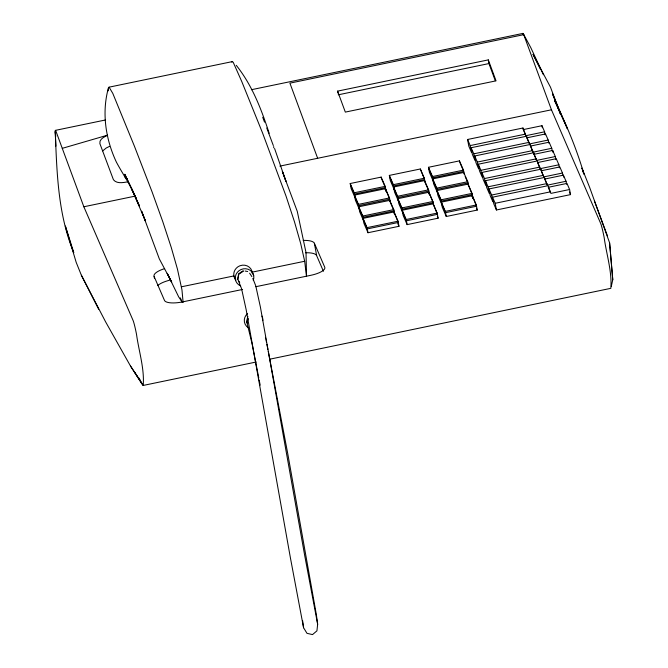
<?xml version="1.0" encoding="UTF-8"?>
<svg xmlns="http://www.w3.org/2000/svg" width="668" height="668" viewBox="0 0 668 668"><rect width="100%" height="100%" fill="white"/><g stroke="black" fill="none" stroke-linecap="round" stroke-linejoin="round"><path stroke-width="1" d="M108.183 90.873L108.508 87.658L109.084 87.166L232.339 61.606L233.224 62.308L241.816 81.671L262.466 132.74L286.029 196.083L294.471 221.784L300.683 243.503L304.675 261.255L306.478 276.418M269.538 359.242L610.836 288.334C612.13 271.375 606.444 254.333 604.164 237.549A12.316 0.835 78.3 0 0 601.968 227.663L601.668 226.527A12.316 0.835 78.3 0 0 600.674 223.438L551.459 109.794L523.712 34.661A15.631 1.06 78.3 0 0 522.835 34.193M258.783 377.996L252.003 343.377L247.277 324.08L247.678 318.886M273.755 147.812L273.688 146.517M268.286 351.401L287.708 453.43L316.381 614.785L317.651 624.254L316.933 630.842L312.515 634.6L306.979 633.314L303.573 627.745L290.488 558.289L246.15 309.635L241.557 288.651L238.668 281.353M108.508 87.658C101.544 112.466 105.552 139.036 116.399 162.14C122.904 174.356 130.986 185.712 136.23 198.605L124.791 174.231L132.798 191.232M243.461 271.133L238.843 274.197L237.708 279.533L238.626 273.796L243.11 270.782M611.312 286.313L612.773 279.725L609.6 242.835L589.727 187.616L581.945 168.094L583.757 173.981M183.115 302.42L181.963 289.895L177.429 269.062L171.217 247.344L162.775 221.634L152.104 191.958L134.418 146.192L112.783 93.361L109.084 87.166M247.878 316.473L246.484 321.65L247.402 323.145M248.154 318.477L246.985 322.794L247.335 323.354M102.73 150.884L106.17 148.029L109.527 146.384M231.763 62.099L232.339 61.606M107.59 135.32C104.291 136.823 99.023 139.228 99.891 143.653L113.435 179.75C116.883 184.159 123.739 182.539 128.515 181.671M62.274 148.346L107.59 135.161M55.377 130.369L105.402 119.989M251.402 89.712L522.986 33.4M523.712 34.661L289.904 83.141L317.651 158.283M337.582 91.132L488.3 59.886L496.04 80.845L345.323 112.099L337.582 91.132L337.908 92.977M338.233 94.814L488.943 63.569L495.28 80.711M55.778 136.305A15.631 1.06 78.3 0 1 56.095 131.629L83.842 206.763L134.894 196.175M279.875 166.115L551.459 109.794M467.567 139.487L470.205 145.582L471.441 152.279L468.802 146.175L467.567 139.487L522.977 127.997L525.908 135.688L544.62 131.805L545.18 134.869M522.977 127.997L523.269 129.592L541.982 125.709L544.62 131.805M470.205 145.582L525.616 134.093M471.132 147.728L473.779 153.832L475.006 160.52L472.368 154.425L471.132 147.728L526.543 136.239L529.482 143.929L548.186 140.055L548.754 143.111M526.543 136.239L526.835 137.833L545.547 133.951L548.186 140.055M473.779 153.832L529.181 142.342M474.706 155.978L477.344 162.073L478.58 168.762L475.942 162.666L474.706 155.978L530.116 144.488L533.047 152.179L551.76 148.296L552.135 150.333M355.151 197.887L351.143 188.626L350.199 183.525L381.178 177.103L385.185 186.364L386.129 191.457L384.927 188.685M389.344 175.408L393.352 184.669L394.287 189.77L390.279 180.51L389.344 175.408L420.322 168.987L424.33 178.247L425.09 182.389M428.48 167.292L432.488 176.552L433.432 181.654L429.424 172.394L428.48 167.292L459.459 160.871L463.475 170.131L464.235 174.273M477.344 162.073L532.755 150.584M478.28 164.219L480.918 170.315L482.154 177.012L479.507 170.908L478.28 164.219L533.682 152.73L536.621 160.42L555.333 156.537L555.893 159.602M533.682 152.73L533.974 154.325L552.686 150.442L555.333 156.537M350.199 183.525L354.207 192.785L385.185 186.364M393.352 184.669L424.33 178.247M432.488 176.552L463.475 170.131M354.466 195.114L358.474 204.375L359.417 209.476L355.409 200.216L354.466 195.114L385.444 188.693L389.461 197.953L390.221 202.095M398.562 201.36L394.546 192.1L393.611 186.998L424.589 180.577L428.597 189.837L429.541 194.931L428.338 192.159M432.747 178.882L436.763 188.142L437.699 193.244L433.691 183.984L432.747 178.882L463.734 172.461L467.742 181.721L468.502 185.863M480.918 170.315L536.329 158.825M481.845 172.461L484.492 178.556L485.72 185.253L483.081 179.158L481.845 172.461L537.256 160.971L540.187 168.662L558.899 164.787L559.467 167.843M358.474 204.375L389.461 197.953M393.611 186.998L397.619 196.258L428.597 189.837M436.763 188.142L467.742 181.721M484.492 178.556L539.894 167.067M358.774 206.779L362.782 216.04L363.726 221.141L359.718 211.881L358.774 206.779L389.753 200.358L393.769 209.618L394.704 214.712L393.903 212.867M397.919 198.663L401.927 207.923L402.862 213.025L398.854 203.765L397.919 198.663L428.898 192.242L432.906 201.502L433.674 205.644M442.007 204.909L437.999 195.649L437.056 190.547L468.034 184.126L472.051 193.386L472.986 198.479L471.783 195.707M485.419 180.702L488.058 186.806L489.293 193.495L486.655 187.399L485.419 180.702L540.821 169.213L543.76 176.911L562.473 173.029L562.848 175.066M488.058 186.806L543.468 175.317M488.984 188.952L491.631 195.048L492.859 201.736L490.22 195.641L488.984 188.952L544.395 177.463L547.334 185.153L566.038 181.27L566.606 184.335M362.782 216.04L393.769 209.618M401.927 207.923L432.906 201.502M437.056 190.547L441.072 199.807L472.051 193.386M544.395 177.463L544.687 179.057L563.4 175.175L566.038 181.27M363.041 218.369L394.028 211.948L398.036 221.208L398.971 226.302L367.993 232.731L363.985 223.471L363.041 218.369L367.058 227.629L367.993 232.731M402.186 210.253L433.165 203.832L437.173 213.092L438.116 218.185L407.138 224.615L403.121 215.355L402.186 210.253L406.194 219.513L407.138 224.615M441.331 202.137L472.309 195.716L476.317 204.976L477.253 210.069L446.274 216.499L442.266 207.239L441.331 202.137L445.339 211.397L446.274 216.499M491.631 195.048L547.034 183.558M492.558 197.194L547.969 185.704L550.9 193.394L569.612 189.512L570.547 194.613L496.433 209.986L493.794 203.882L492.558 197.194L495.197 203.289L496.433 209.986M367.058 227.629L398.036 221.208M406.194 219.513L437.173 213.092M445.339 211.397L476.317 204.976M495.197 203.289L550.607 191.799M181.42 286.806L233.892 275.934L235.395 279.533M304.675 261.255L252.212 272.135L253.715 275.734M242.609 289.444L182.498 301.911A16.316 5.068 -10.4 0 1 164.503 300.45L154.116 276.477A18.712 5.82 -10.4 0 1 164.645 268.619M255.861 286.697L310.879 275.291A16.316 5.068 -10.4 0 0 324.748 267.225L314.369 243.252A18.712 5.82 -10.4 0 0 303.18 240.413M256.27 361.998L142.935 385.494L130.419 365.897L105.602 321.851L81.371 275.233L76.177 262.324L65.355 226.026L73.756 252.571C57.932 214.395 56.88 172.736 55.26 132.03M245.106 271.041L247.686 271.517M127.229 178.865L124.933 176.744L126.912 178.807M249.632 273.204L251.861 276.594M237.482 279.099L239.712 282.489M182.447 302.487L178.657 296.851L167.225 273.337L171.693 282.155L159.301 258.833L141.633 211.213L145.457 220.999L131.721 189.011L139.462 206.028L135.078 196.409M236.255 65.314C252.228 85.345 261.305 109.185 269.187 133.266M130.419 365.897L143.228 385.302C144.513 368.335 138.827 351.293 136.548 334.509A12.316 0.835 78.3 0 0 134.36 324.623L134.051 323.496A12.316 0.835 78.3 0 0 133.057 320.406L83.842 206.763M134.493 372.026L141.424 382.63M523.411 33.918L530.801 47.653L543.41 74.741M139.011 378.063L139.979 379.892M81.371 275.233L98.647 309.234M540.42 69.196L532.997 54.325L550.507 87.216L560.535 114.053M181.997 301.761L180.31 297.853M551.76 148.296L549.121 142.201L530.409 146.075L530.116 144.488M558.899 164.787L556.26 158.683L537.548 162.566L540.187 168.662M562.473 173.029L559.834 166.933L541.122 170.808L540.821 169.213M569.612 189.512L566.973 183.416L548.261 187.299L550.524 192.526M569.42 192L570.547 194.613M523.269 129.592L525.908 135.688M526.835 137.833L529.482 143.929M530.784 146.952L533.047 152.179M533.974 154.325L536.621 160.42M541.497 171.684L543.76 176.911M544.687 179.057L547.334 185.153M460.102 163.076L463.709 171.4L432.73 177.83L428.714 168.57M465.17 176.511L467.976 182.999L436.997 189.42L432.989 180.16M476.451 208.224L477.253 210.069M437.29 191.825L441.306 201.085L472.284 194.655L468.034 184.126M441.565 203.414L445.573 212.674L476.551 206.245L472.309 195.716M425.224 182.781L428.831 191.115L397.852 197.536L393.844 188.276M437.315 216.34L438.116 218.185M389.578 176.686L393.586 185.946L424.564 179.525L420.322 168.987M398.153 199.941L402.161 209.201L433.14 202.771L428.898 192.242M402.42 211.531L406.428 220.791L437.406 214.361L433.165 203.832M381.812 179.308L385.428 187.641L354.441 194.062L350.433 184.802M390.388 202.563L394.003 210.888L363.016 217.317L359.008 208.057M397.769 223.529L398.971 226.302M354.7 196.392L358.716 205.652L389.694 199.231L385.444 188.693M363.275 219.647L367.291 228.907L398.27 222.477L394.028 211.948M314.369 243.252L316.64 255.602L323.429 271.275M252.83 278.422L255.744 285.795L260.395 307.038L304.7 555.525L317.651 624.254M555.918 102.588L552.553 93.979L567.424 128.765L554.574 100.559C566.28 124.206 576.526 148.58 583.907 173.914M556.661 104.5L558.531 109.285M559.275 111.197L560.402 114.069M607.579 236.171L594.436 201.01M262.699 117.251L264.536 122.135M266.732 127.98L273.321 145.541M274.573 148.488L285.946 181.287L282.33 171.417L297.26 211.33L306.019 252.579L306.529 275.358M265.43 337.315L265.889 339.302M266.114 340.296L266.507 342.317M266.908 344.337L267.893 349.389M259.176 380.034L260.178 385.127M563.4 175.175L563.775 177.212M552.686 150.442L553.062 152.479M541.982 125.709L542.358 127.747M459.459 160.871L459.693 162.149M441.072 199.807L441.832 203.949M424.589 180.577L424.823 181.855M397.619 196.258L398.378 200.4M389.753 200.358L389.987 201.636M381.178 177.103L381.411 178.381M354.207 192.785L354.975 196.926M154.116 276.477L154.467 278.381M488.3 59.886L488.943 63.569M302.637 620.747L303.573 627.745M612.773 279.725L609.6 242.835M55.227 131.162L55.87 146.133M261.956 316.081A9.344 8.901 -24 0 1 262.8 320.623M248.254 327.721A9.344 8.901 -24 0 1 247.586 313.526M157.665 285.595A18.712 5.82 -10.4 0 1 169.939 280.117M305.451 252.763A18.712 5.82 -10.4 0 1 316.64 255.602M240.614 285.854A9.377 8.834 -22.7 0 1 236.029 274.431A9.377 8.834 -22.7 0 1 248.012 269.221A9.377 8.834 -22.7 0 1 253.289 280.343M235.913 280.034A9.377 8.834 -22.7 0 1 239.895 265.781A9.377 8.834 -22.7 0 1 252.345 273.671"/></g></svg>
